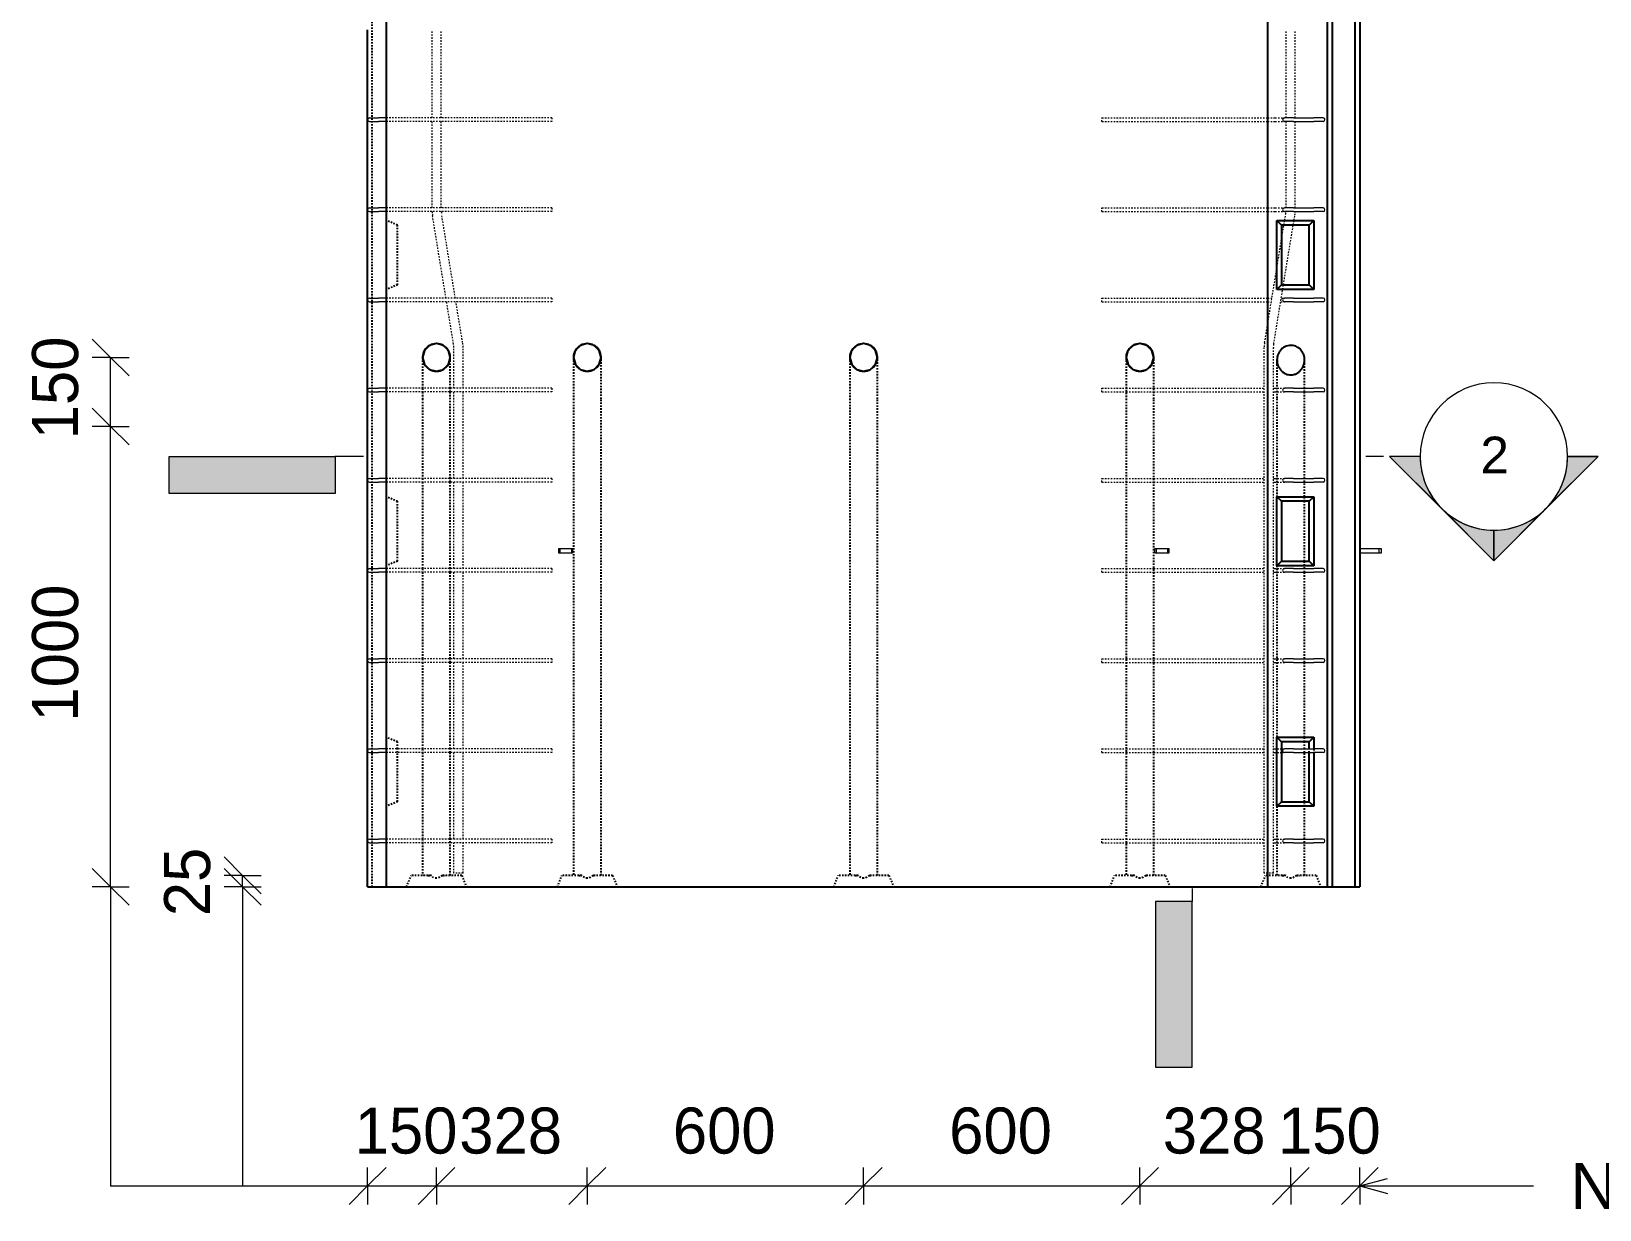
# Model space of a CAD drawing. Header units: millimetres. Extents: x 14477 to 26927, y -2096 to 7670.
# Drawn here: x 17580 to 20985, y -2096 to 463 of the extents above; entities that cross this region are included whole.
import ezdxf

# ---------------------------------------------------------------- set-up
doc = ezdxf.new("R2010")
doc.units = ezdxf.units.MM
doc.linetypes.add('Dash', pattern=[6.36, 3.18, -3.18])
for name, color, linetype, lineweight in [('A-ANNO-DIMS', 211, 'Continuous', 9), ('A-ANNO-DIMS-40', 211, 'Continuous', 9), ('A-DETL-THIN', 151, 'Continuous', 18), ('A-GENM', 13, 'Continuous', 18), ('A-WALL', 113, 'Continuous', 25), ('A-WALL-HDLN', 110, 'Dash', 25), ('G-ANNO-SYMB', 111, 'Continuous', 9), ('G-ANNO-TEXT', 231, 'Continuous', 9), ('S-RBAR', 171, 'Continuous', 18)]:
    doc.layers.add(name, color=color, linetype=linetype, lineweight=lineweight)
doc.styles.add('Arial', font='arial.ttf', dxfattribs={"height": 80})
doc.styles.add('Arial_1', font='arial.ttf', dxfattribs={"height": 100})
doc.styles.add('Nirmala UI Semilight', font='NirmalaS.ttf', dxfattribs={"height": 100})
doc.dimstyles.new('Arrow_Filled_-_2_5_NI_UI', dxfattribs={"dimscale": 304.8, "dimtxt": 104.736395, "dimasz": 0.262467, "dimexe": 0.131234, "dimexo": 0.0625, "dimgap": 0.131234, "dimtad": 1, "dimdec": 4, "dimzin": 0, "dimdsep": 46, "dimtxsty": 'Nirmala UI Semilight', "dimblk1": 'OBLIQUE', "dimblk2": 'OBLIQUE', "dimsah": 1, "dimcen": 0.09, "dimazin": 0, "dimtfac": 1, "dimtdec": 4, "dimtix": 1, "dimtmove": 0, "dimatfit": 3, "dimfxl": 0.131234, "dimfxlon": 1, "dimtvp": 1, "dimtolj": 1, "dimtzin": 0, "dimarcsym": 2})

# ---------------------------------------------------------------- blocks, each defined once
blk = doc.blocks.new('RR spread anchor face based - RR-SA-2_5-200-1726821-Elevation Front')
at = {"layer": 'A-GENM'}
for p, q in [((18725.1, -660), (18727.6, -660)), ((18725.1, -670), (18725.1, -660)), ((18727.6, -670), (18725.1, -670)), ((18727.6, -660), (18752.6, -660)), ((18727.6, -660), (18727.6, -670)), ((18752.6, -670), (18727.6, -670)), ((18752.6, -660), (18755.1, -660)), ((18752.6, -660), (18752.6, -670)), ((18755.1, -670), (18752.6, -670)), ((18755.1, -660), (18755.1, -670))]:
    blk.add_line(p, q, dxfattribs=at)
blk = doc.blocks.new('RR spread anchor face based - RR-SA-3_0-200-1726827-Elevation Front')
at = {"layer": 'A-GENM'}
for p, q in [((20464.6, -660), (20506.1, -660)), ((20506.1, -670), (20464.6, -670)), ((20506.1, -660), (20511.1, -660)), ((20506.1, -670), (20506.1, -660)), ((20511.1, -670), (20506.1, -670)), ((20511.1, -660), (20511.1, -670))]:
    blk.add_line(p, q, dxfattribs=at)
blk = doc.blocks.new('Detail View - M_Section Tail - Filled Horizontal-14034-Elevation Front')
at = {"layer": 'G-ANNO-SYMB'}
blk.add_hatch(color=256, dxfattribs=at).paths.add_polyline_path([(18239.3, -540.2), (18239.3, -460.2), (17879.3, -460.2), (17879.3, -540.2)])
for p, q in [((17879.3, -540.2), (17879.3, -460.2)), ((17879.3, -460.2), (18239.3, -460.2)), ((18239.3, -460.2), (18239.3, -540.2)), ((18239.3, -540.2), (17879.3, -540.2))]:
    blk.add_line(p, q, dxfattribs=at)
blk = doc.blocks.new('Detail View - M_Section Head - Filled SHOP DWG-1002450-Elevation Front')
at = {"layer": 'G-ANNO-SYMB'}
h = blk.add_hatch(color=256, dxfattribs=at)
edge = h.paths.add_edge_path()
edge.add_line((20529.2, -460.2), (20595.5, -460.2))
edge.add_arc((20755.5, -460.2), 160, 180, 225)
edge.add_line((20642.3, -573.3), (20529.2, -460.2))
h = blk.add_hatch(color=256, dxfattribs=at)
edge = h.paths.add_edge_path()
edge.add_line((20981.8, -460.2), (20868.6, -573.3))
edge.add_arc((20755.5, -460.2), 160, 315, 360)
edge.add_line((20915.5, -460.2), (20981.8, -460.2))
h = blk.add_hatch(color=256, dxfattribs=at)
edge = h.paths.add_edge_path()
edge.add_line((20755.5, -686.5), (20642.3, -573.3))
edge.add_arc((20755.5, -460.2), 160, 225, 270)
edge.add_line((20755.5, -620.2), (20755.5, -686.5))
h = blk.add_hatch(color=256, dxfattribs=at)
edge = h.paths.add_edge_path()
edge.add_line((20755.5, -686.5), (20755.5, -620.2))
edge.add_arc((20755.5, -460.2), 160, 270, 315)
edge.add_line((20868.6, -573.3), (20755.5, -686.5))
for p, q in [((20755.5, -686.5), (20529.2, -460.2)), ((20595.5, -460.2), (20529.2, -460.2)), ((20529.2, -460.2), (20642.3, -573.3)), ((20595.5, -460.2), (20529.2, -460.2)), ((20755.5, -686.5), (20981.8, -460.2)), ((20868.6, -573.3), (20981.8, -460.2)), ((20915.5, -460.2), (20981.8, -460.2)), ((20981.8, -460.2), (20915.5, -460.2)), ((20642.3, -573.3), (20755.5, -686.5)), ((20755.5, -686.5), (20868.6, -573.3)), ((20755.5, -620.2), (20755.5, -686.5)), ((20755.5, -686.5), (20755.5, -620.2))]:
    blk.add_line(p, q, dxfattribs=at)
for start, end in [(360, 180), (180, 360), (180, 225), (315, 0), (225, 270), (270, 315)]:
    blk.add_arc((20755.5, -460.2), 160, start, end, dxfattribs=at)
blk = doc.blocks.new('DIMBLOCK61-Elevation Front')
at = {"layer": 'A-ANNO-DIMS-40'}
for p, q in [((17752, -395), (17712, -355)), ((17752, -395), (17712, -395)), ((17752, -1395), (17752, -395)), ((17752, -395), (17792, -435)), ((17752, -395), (17792, -395)), ((17752, -1395), (17712, -1355)), ((17752, -1395), (17712, -1395)), ((17752, -1395), (17792, -1435)), ((17752, -1395), (17792, -1395))]:
    blk.add_line(p, q, dxfattribs=at)
at = {"layer": 'A-ANNO-DIMS-40', "color": 0, "insert": (17581.5, -1035.9), "char_height": 100, "width": 338.203, "attachment_point": 1, "rotation": 90, "line_spacing_factor": 1.142579, "style": 'Nirmala UI Semilight'}
blk.add_mtext('1000', dxfattribs=at)
blk = doc.blocks.new('_Oblique')
at = {"color": 0, "linetype": 'ByBlock', "lineweight": -2}
blk.add_line((-0.5, -0.5), (0.5, 0.5), dxfattribs=at)
blk = doc.blocks.new('DIMBLOCK62-Elevation Front')
at = {"layer": 'A-ANNO-DIMS-40'}
for p, q in [((17752, -245), (17712, -205)), ((17752, -245), (17712, -245)), ((17752, -395), (17752, -245)), ((17752, -245), (17792, -285)), ((17752, -245), (17792, -245)), ((17752, -395), (17712, -355)), ((17752, -395), (17712, -395)), ((17752, -395), (17792, -435)), ((17752, -395), (17792, -395))]:
    blk.add_line(p, q, dxfattribs=at)
at = {"layer": 'A-ANNO-DIMS-40', "color": 0, "insert": (17581.5, -422.8), "char_height": 100, "width": 246.797, "attachment_point": 1, "rotation": 90, "line_spacing_factor": 1.142579, "style": 'Nirmala UI Semilight'}
blk.add_mtext('150', dxfattribs=at)
blk = doc.blocks.new('DIMBLOCK63-Elevation Front')
at = {"layer": 'A-ANNO-DIMS-40'}
for p, q in [((18038.7, -1370), (17998.7, -1330)), ((18038.7, -1395), (17998.7, -1355)), ((18038.7, -1370), (17998.7, -1370)), ((18038.7, -1395), (17998.7, -1395)), ((18038.7, -1395), (18038.7, -1370)), ((18038.7, -1370), (18078.7, -1410)), ((18038.7, -1370), (18078.7, -1370)), ((18038.7, -1395), (18078.7, -1435)), ((18038.7, -1395), (18078.7, -1395))]:
    blk.add_line(p, q, dxfattribs=at)
at = {"layer": 'A-ANNO-DIMS-40', "color": 0, "insert": (17868.2, -1458.7), "char_height": 100, "width": 182.813, "attachment_point": 1, "rotation": 90, "line_spacing_factor": 1.142579, "style": 'Nirmala UI Semilight'}
blk.add_mtext('25', dxfattribs=at)
blk = doc.blocks.new('DIMBLOCK64-Elevation Front')
at = {"layer": 'A-ANNO-DIMS-40'}
for p, q in [((18310.1, -2044.6), (18350.1, -2004.6)), ((18310.1, -2044.6), (18310.1, -2004.6)), ((18459.6, -2044.6), (18499.6, -2004.6)), ((18459.6, -2044.6), (18459.6, -2004.6)), ((18310.1, -2044.6), (18270.1, -2084.6)), ((18310.1, -2044.6), (18459.6, -2044.6)), ((18310.1, -2044.6), (18310.1, -2084.6)), ((18459.6, -2044.6), (18419.6, -2084.6)), ((18459.6, -2044.6), (18459.6, -2084.6))]:
    blk.add_line(p, q, dxfattribs=at)
at = {"layer": 'A-ANNO-DIMS-40', "color": 0, "insert": (18282, -1874.2), "char_height": 100, "width": 246.797, "attachment_point": 1, "line_spacing_factor": 1.142579, "style": 'Nirmala UI Semilight'}
blk.add_mtext('150', dxfattribs=at)
blk = doc.blocks.new('DIMBLOCK65-Elevation Front')
at = {"layer": 'A-ANNO-DIMS-40'}
for p, q in [((18459.6, -2044.6), (18499.6, -2004.6)), ((18459.6, -2044.6), (18459.6, -2004.6)), ((18787.1, -2044.6), (18827.1, -2004.6)), ((18787.1, -2044.6), (18787.1, -2004.6)), ((18459.6, -2044.6), (18419.6, -2084.6)), ((18459.6, -2044.6), (18787.1, -2044.6)), ((18459.6, -2044.6), (18459.6, -2084.6)), ((18787.1, -2044.6), (18747.1, -2084.6)), ((18787.1, -2044.6), (18787.1, -2084.6))]:
    blk.add_line(p, q, dxfattribs=at)
at = {"layer": 'A-ANNO-DIMS-40', "color": 0, "insert": (18509.1, -1874.2), "char_height": 100, "width": 274.219, "attachment_point": 1, "line_spacing_factor": 1.142579, "style": 'Nirmala UI Semilight'}
blk.add_mtext('328', dxfattribs=at)
blk = doc.blocks.new('DIMBLOCK66-Elevation Front')
at = {"layer": 'A-ANNO-DIMS-40'}
for p, q in [((18787.1, -2044.6), (18827.1, -2004.6)), ((18787.1, -2044.6), (18787.1, -2004.6)), ((19387.1, -2044.6), (19427.1, -2004.6)), ((19387.1, -2044.6), (19387.1, -2004.6)), ((18787.1, -2044.6), (18747.1, -2084.6)), ((18787.1, -2044.6), (19387.1, -2044.6)), ((18787.1, -2044.6), (18787.1, -2084.6)), ((19387.1, -2044.6), (19347.1, -2084.6)), ((19387.1, -2044.6), (19387.1, -2084.6))]:
    blk.add_line(p, q, dxfattribs=at)
at = {"layer": 'A-ANNO-DIMS-40', "color": 0, "insert": (18972.8, -1874.2), "char_height": 100, "width": 274.219, "attachment_point": 1, "line_spacing_factor": 1.142579, "style": 'Nirmala UI Semilight'}
blk.add_mtext('600', dxfattribs=at)
blk = doc.blocks.new('DIMBLOCK67-Elevation Front')
at = {"layer": 'A-ANNO-DIMS-40'}
for p, q in [((19387.1, -2044.6), (19427.1, -2004.6)), ((19387.1, -2044.6), (19387.1, -2004.6)), ((19987.1, -2044.6), (20027.1, -2004.6)), ((19987.1, -2044.6), (19987.1, -2004.6)), ((19387.1, -2044.6), (19347.1, -2084.6)), ((19387.1, -2044.6), (19987.1, -2044.6)), ((19387.1, -2044.6), (19387.1, -2084.6)), ((19987.1, -2044.6), (19947.1, -2084.6)), ((19987.1, -2044.6), (19987.1, -2084.6))]:
    blk.add_line(p, q, dxfattribs=at)
at = {"layer": 'A-ANNO-DIMS-40', "color": 0, "insert": (19572.8, -1874.2), "char_height": 100, "width": 274.219, "attachment_point": 1, "line_spacing_factor": 1.142579, "style": 'Nirmala UI Semilight'}
blk.add_mtext('600', dxfattribs=at)
blk = doc.blocks.new('DIMBLOCK68-Elevation Front')
at = {"layer": 'A-ANNO-DIMS-40'}
for p, q in [((19987.1, -2044.6), (20027.1, -2004.6)), ((19987.1, -2044.6), (19987.1, -2004.6)), ((20314.6, -2044.6), (20354.6, -2004.6)), ((20314.6, -2044.6), (20314.6, -2004.6)), ((19987.1, -2044.6), (19947.1, -2084.6)), ((19987.1, -2044.6), (20314.6, -2044.6)), ((19987.1, -2044.6), (19987.1, -2084.6)), ((20314.6, -2044.6), (20274.6, -2084.6)), ((20314.6, -2044.6), (20314.6, -2084.6))]:
    blk.add_line(p, q, dxfattribs=at)
at = {"layer": 'A-ANNO-DIMS-40', "color": 0, "insert": (20036.6, -1874.2), "char_height": 100, "width": 274.219, "attachment_point": 1, "line_spacing_factor": 1.142579, "style": 'Nirmala UI Semilight'}
blk.add_mtext('328', dxfattribs=at)
blk = doc.blocks.new('DIMBLOCK69-Elevation Front')
at = {"layer": 'A-ANNO-DIMS-40'}
for p, q in [((20314.6, -2044.6), (20354.6, -2004.6)), ((20314.6, -2044.6), (20314.6, -2004.6)), ((20464.6, -2044.6), (20504.6, -2004.6)), ((20464.6, -2044.6), (20464.6, -2004.6)), ((20314.6, -2044.6), (20274.6, -2084.6)), ((20314.6, -2044.6), (20464.6, -2044.6)), ((20314.6, -2044.6), (20314.6, -2084.6)), ((20464.6, -2044.6), (20424.6, -2084.6)), ((20464.6, -2044.6), (20464.6, -2084.6))]:
    blk.add_line(p, q, dxfattribs=at)
at = {"layer": 'A-ANNO-DIMS-40', "color": 0, "insert": (20286.7, -1874.2), "char_height": 100, "width": 246.797, "attachment_point": 1, "line_spacing_factor": 1.142579, "style": 'Nirmala UI Semilight'}
blk.add_mtext('150', dxfattribs=at)

msp = doc.modelspace()

# ---------------------------------------------------------------- linework, layer by layer
at = {"layer": 'A-DETL-THIN'}
for p, q in [((17751.96683, -1395), (17751.96683, -2044.64996)), ((18038.68433, -1395), (18038.68433, -2044.64996)), ((18310.0695, -2044.64996), (17751.96683, -2044.64996))]:
    msp.add_line(p, q, dxfattribs=at)
at = {"layer": 'A-WALL'}
for p, q in [((20264.5695, -1395), (20264.5695, 3700)), ((20394.5695, -1395), (20394.5695, 3700)), ((20404.5695, 3700), (20404.5695, -1395)), ((20454.56692, -1395), (20454.56692, 3700)), ((20464.5695, 3700), (20464.5695, -1395)), ((18350.07154, 3060), (18350.07154, -1395)), ((18310.0695, 271.78007), (18310.0695, 466.81993)), ((18310.0695, 75.98007), (18310.0695, 271.01993)), ((18310.0695, -119.81993), (18310.0695, 75.21993)), ((20284.5695, -97.5), (20284.5695, 52.5)), ((20284.5695, 52.5), (20364.5695, 52.5)), ((20294.5695, 42.5), (20284.5695, 52.5)), ((20294.5695, 42.5), (20294.5695, -87.5)), ((20354.5695, 42.5), (20294.5695, 42.5)), ((20354.5695, 42.5), (20364.5695, 52.5)), ((20354.5695, -87.5), (20354.5695, 42.5)), ((20364.5695, 52.5), (20364.5695, -97.5)), ((20284.5695, -97.5), (20294.5695, -87.5)), ((20364.5695, -97.5), (20284.5695, -97.5)), ((20294.5695, -87.5), (20354.5695, -87.5)), ((20354.5695, -87.5), (20364.5695, -97.5)), ((18310.0695, -315.61993), (18310.0695, -120.58007)), ((20284.5695, -250.1486), (20284.5695, -260.22075)), ((18310.0695, -511.41993), (18310.0695, -316.38007)), ((18310.0695, -707.21993), (18310.0695, -512.18007)), ((20284.5695, -697.5), (20284.5695, -547.5)), ((20284.5695, -547.5), (20364.5695, -547.5)), ((20294.5695, -557.5), (20284.5695, -547.5)), ((20294.5695, -557.5), (20294.5695, -687.5)), ((20354.5695, -557.5), (20294.5695, -557.5)), ((20354.5695, -557.5), (20364.5695, -547.5)), ((20354.5695, -687.5), (20354.5695, -557.5)), ((20364.5695, -547.5), (20364.5695, -697.5)), ((18310.0695, -903.01993), (18310.0695, -707.98007)), ((20284.5695, -697.5), (20294.5695, -687.5)), ((20364.5695, -697.5), (20284.5695, -697.5)), ((20294.5695, -687.5), (20354.5695, -687.5)), ((20354.5695, -687.5), (20364.5695, -697.5)), ((18310.0695, -1098.81993), (18310.0695, -903.78007)), ((20284.5695, -1220), (20284.5695, -1070)), ((20284.5695, -1070), (20364.5695, -1070)), ((20294.5695, -1080), (20284.5695, -1070)), ((20294.5695, -1080), (20294.5695, -1210)), ((20354.5695, -1080), (20294.5695, -1080)), ((20354.5695, -1080), (20364.5695, -1070)), ((20354.5695, -1095.2), (20354.5695, -1080)), ((20364.5695, -1070), (20364.5695, -1095.2)), ((18310.0695, -1294.61993), (18310.0695, -1099.58007)), ((20354.5695, -1210), (20354.5695, -1103.2)), ((20364.5695, -1103.2), (20364.5695, -1220)), ((20284.5695, -1220), (20294.5695, -1210)), ((20364.5695, -1220), (20284.5695, -1220)), ((20294.5695, -1210), (20354.5695, -1210)), ((20354.5695, -1210), (20364.5695, -1220)), ((18310.0695, -1395), (18310.0695, -1295.38007)), ((18310.0695, -1395), (20464.5695, -1395))]:
    msp.add_line(p, q, dxfattribs=at)
at = {"layer": 'A-WALL', "flags": 128}
for points in [[(18459.5695, -215), (18444.53499, -219.03919), (18433.54897, -230.06909), (18429.5695, -245)], [(18489.5695, -245), (18485.53031, -229.96549), (18474.50041, -218.97947), (18459.5695, -215)], [(18787.0695, -215), (18772.03499, -219.03919), (18761.04897, -230.06909), (18757.0695, -245)], [(18817.0695, -245), (18813.03031, -229.96549), (18802.00041, -218.97947), (18787.0695, -215)], [(19387.0695, -215), (19372.03499, -219.03919), (19361.04897, -230.06909), (19357.0695, -245)], [(19417.0695, -245), (19413.03031, -229.96549), (19402.00041, -218.97947), (19387.0695, -215)], [(19987.0695, -215), (19972.03499, -219.03919), (19961.04897, -230.06909), (19957.0695, -245)], [(20017.0695, -245), (20013.03031, -229.96549), (20002.00041, -218.97947), (19987.0695, -215)], [(18429.5695, -245), (18433.60869, -260.03451), (18444.63859, -271.02053), (18459.5695, -275)], [(18459.5695, -275), (18474.604, -270.96081), (18485.59003, -259.93091), (18489.5695, -245)], [(18489.5695, -250.06082), (18489.5695, -245.13838), (18489.5695, -245)], [(18757.0695, -245), (18761.10869, -260.03451), (18772.13859, -271.02053), (18787.0695, -275)], [(18787.0695, -275), (18802.104, -270.96081), (18813.09003, -259.93091), (18817.0695, -245)], [(18817.0695, -250.06082), (18817.0695, -245.13838), (18817.0695, -245)], [(19357.0695, -245), (19361.10869, -260.03451), (19372.13859, -271.02053), (19387.0695, -275)], [(19387.0695, -275), (19402.104, -270.96081), (19413.09003, -259.93091), (19417.0695, -245)], [(19417.0695, -250.06082), (19417.0695, -245.13838), (19417.0695, -245)], [(19957.0695, -245), (19961.10869, -260.03451), (19972.13859, -271.02053), (19987.0695, -275)], [(19987.0695, -275), (20002.104, -270.96081), (20013.09003, -259.93091), (20017.0695, -245)], [(20017.0695, -250.06082), (20017.0695, -245.13838), (20017.0695, -245)], [(20344.5695, -260.39653), (20344.5695, -250.72272), (20344.5695, -250.1486)]]:
    msp.add_lwpolyline(points, dxfattribs=at)
at = {"layer": 'A-WALL'}
for centre, start, end in [((18459.5695, -245), 150.6727618, 179.61937532), ((18459.5695, -245), 120.83030229, 149.6053058), ((18459.5695, -245), 90.72252687, 119.42229601), ((18459.5695, -245), 61.01869337, 89.26639009), ((18459.5695, -245), 30.83105155, 59.6045335), ((18459.5695, -245), 0.3777518, 29.77056829), ((18787.0695, -245), 150.6727618, 179.61937532), ((18787.0695, -245), 120.83030229, 149.6053058), ((18787.0695, -245), 90.72252687, 119.42229601), ((18787.0695, -245), 61.01869337, 89.26639009), ((18787.0695, -245), 30.83105155, 59.6045335), ((18787.0695, -245), 0.3777518, 29.77056829), ((19387.0695, -245), 150.6727618, 179.61937532), ((19387.0695, -245), 120.83030229, 149.6053058), ((19387.0695, -245), 90.72252687, 119.42229601), ((19387.0695, -245), 61.01869337, 89.26639009), ((19387.0695, -245), 30.83105155, 59.6045335), ((19387.0695, -245), 0.3777518, 29.77056829), ((19987.0695, -245), 150.6727618, 179.61937532), ((19987.0695, -245), 120.83030229, 149.6053058), ((19987.0695, -245), 90.72252687, 119.42229601), ((19987.0695, -245), 61.01869337, 89.26639009), ((19987.0695, -245), 30.83105155, 59.6045335), ((19987.0695, -245), 0.3777518, 29.77056829), ((18459.5695, -245), 180.42457698, 209.72326815), ((18459.5695, -245), 210.81300667, 239.62313313), ((18459.5695, -245), 241.01713814, 269.26797703), ((18459.5695, -245), 270.72093746, 299.42390155), ((18459.5695, -245), 300.81202935, 329.6241405), ((18459.5695, -245), 330.71898335, 359.57221129), ((18787.0695, -245), 180.42457698, 209.72326815), ((18787.0695, -245), 210.81300667, 239.62313313), ((18787.0695, -245), 241.01713814, 269.26797703), ((18787.0695, -245), 270.72093746, 299.42390155), ((18787.0695, -245), 300.81202935, 329.6241405), ((18787.0695, -245), 330.71898335, 359.57221129), ((19387.0695, -245), 180.42457698, 209.72326815), ((19387.0695, -245), 210.81300667, 239.62313313), ((19387.0695, -245), 241.01713814, 269.26797703), ((19387.0695, -245), 270.72093746, 299.42390155), ((19387.0695, -245), 300.81202935, 329.6241405), ((19387.0695, -245), 330.71898335, 359.57221129), ((19987.0695, -245), 180.42457698, 209.72326815), ((19987.0695, -245), 210.81300667, 239.62313313), ((19987.0695, -245), 241.01713814, 269.26797703), ((19987.0695, -245), 270.72093746, 299.42390155), ((19987.0695, -245), 300.81202935, 329.6241405), ((19987.0695, -245), 330.71898335, 359.57221129)]:
    msp.add_arc(centre, 30, start, end, dxfattribs=at)
for points, knots in [([(20314.5695, -218.8105), (20309.86205, -218.87343), (20303.41885, -220.36444), (20296.59208, -224.82516), (20293.35223, -227.82268), (20291.12307, -230.42446), (20289.18098, -233.25126), (20287.07343, -237.13906), (20285.57721, -241.53942), (20284.77445, -245.92222), (20284.5894, -248.44644), (20284.57455, -249.862), (20284.57498, -250.1414)], [-1, -1, -1, -1, -0.86111111111, -0.79166666667, -0.75694444444, -0.72222222222, -0.6875, -0.65277777778, -0.58333333333, -0.54861111111, -0.51388888889, -0.50535736127, -0.50535736127, -0.50535736127, -0.50535736127]), ([(20314.5695, -283.03848), (20316.92855, -282.97463), (20320.31559, -282.50696), (20324.51437, -281.15771), (20328.53951, -279.27632), (20332.32894, -276.5669), (20335.51021, -273.4973), (20337.69403, -270.86347), (20339.61013, -268.02289), (20341.73002, -264.12637), (20343.31402, -259.77196), (20344.21544, -255.40864), (20344.56498, -252.03991), (20344.58948, -248.61004), (20344.29435, -245.48977), (20343.74158, -242.6348), (20343.00999, -239.99258), (20342.06593, -237.42097), (20340.92927, -234.99483), (20339.57442, -232.68024), (20337.99883, -230.43794), (20336.23876, -228.3398), (20334.34266, -226.4521), (20332.27146, -224.75238), (20329.24626, -222.68154), (20325.19075, -220.63416), (20320.10621, -219.19786), (20316.45248, -218.83567), (20314.5695, -218.8105)], [-1, -1, -1, -1, -0.9305555556, -0.8958333333, -0.8611111111, -0.7916666667, -0.7569444444, -0.7222222222, -0.6875, -0.6527777778, -0.5833333333, -0.5486111111, -0.5138888889, -0.4791666667, -0.4444444444, -0.4166666667, -0.3888888889, -0.3611111111, -0.3333333333, -0.3055555556, -0.2777777778, -0.25, -0.2222222222, -0.1944444444, -0.1666666667, -0.1111111111, -0.0555555556, 0, 0, 0, 0]), ([(20284.57542, -250.27136), (20284.57971, -251.08595), (20284.65821, -253.04074), (20285.11057, -256.72212), (20286.31045, -261.33362), (20288.10659, -265.50674), (20289.90693, -268.59517), (20291.46108, -270.85135), (20293.18626, -272.97352), (20295.04691, -274.89795), (20297.07335, -276.65923), (20300.01781, -278.83833), (20303.19742, -280.59245), (20306.50216, -281.7836), (20309.95084, -282.6759), (20312.68226, -282.9874), (20314.5695, -283.03848)], [-0.50403479041, -0.50403479041, -0.50403479041, -0.50403479041, -0.47916666667, -0.44444444444, -0.38888888889, -0.33333333333, -0.30555555556, -0.27777777778, -0.25, -0.22222222222, -0.19444444444, -0.16666666667, -0.11111111111, -0.08333333333, -0.05555555556, 0, 0, 0, 0])]:
    msp.add_open_spline(points, degree=3, knots=knots, dxfattribs=at)
at = {"layer": 'A-WALL-HDLN'}
for p, q in [((18320.07208, -1395), (18320.07208, 3059.95039)), ((18375.07731, 42.5), (18350.07731, 52.5)), ((18375.07731, -87.5), (18375.07731, 42.5)), ((18375.07731, -87.5), (18350.07731, -97.5)), ((18429.5695, -312.04961), (18429.5695, -319.95039)), ((18429.5695, -335), (18429.5695, -507.75039)), ((18489.5695, -319.95039), (18489.5695, -312.04961)), ((18489.5695, -507.75039), (18489.5695, -320.04961)), ((18757.0695, -335), (18757.0695, -1370)), ((18817.0695, -1370), (18817.0695, -335)), ((19357.0695, -335), (19357.0695, -1370)), ((19417.0695, -1370), (19417.0695, -335)), ((19957.0695, -335), (19957.0695, -1370)), ((20017.0695, -1370), (20017.0695, -335)), ((20284.5695, -335), (20284.5695, -547.45039)), ((20344.5695, -319.95039), (20344.5695, -312.04961)), ((20344.5695, -507.75039), (20344.5695, -320.04961)), ((18429.5695, -507.84961), (18429.5695, -515.75039)), ((18489.5695, -515.75039), (18489.5695, -507.84961)), ((20344.5695, -515.75039), (20344.5695, -507.84961)), ((18429.5695, -515.84961), (18429.5695, -703.55039)), ((18489.5695, -703.55039), (18489.5695, -515.84961)), ((20344.5695, -547.45039), (20344.5695, -515.84961)), ((18375.07731, -557.5), (18350.07731, -547.5)), ((18375.07731, -687.5), (18375.07731, -557.5)), ((20344.5695, -557.45039), (20344.5695, -547.54961)), ((20344.5695, -687.45039), (20344.5695, -557.54961)), ((18375.07731, -687.5), (18350.07731, -697.5)), ((18429.5695, -703.64961), (18429.5695, -711.55039)), ((18429.5695, -711.64961), (18429.5695, -899.35039)), ((18489.5695, -711.55039), (18489.5695, -703.64961)), ((18489.5695, -899.35039), (18489.5695, -711.64961)), ((20284.5695, -697.54961), (20284.5695, -1069.95039)), ((20344.5695, -697.45039), (20344.5695, -687.54961)), ((20344.5695, -703.55039), (20344.5695, -697.54961)), ((20344.5695, -711.55039), (20344.5695, -703.64961)), ((20344.5695, -899.35039), (20344.5695, -711.64961)), ((18429.5695, -899.44961), (18429.5695, -907.35039)), ((18429.5695, -907.44961), (18429.5695, -1095.15039)), ((18489.5695, -907.35039), (18489.5695, -899.44961)), ((18489.5695, -1095.15039), (18489.5695, -907.44961)), ((20344.5695, -907.35039), (20344.5695, -899.44961)), ((20344.5695, -1069.95039), (20344.5695, -907.44961)), ((18375.07731, -1080), (18350.07731, -1070)), ((18375.07731, -1095.15039), (18375.07731, -1080)), ((20344.5695, -1079.95039), (20344.5695, -1070.04961)), ((20344.5695, -1095.15039), (20344.5695, -1080.04961)), ((18375.07731, -1103.15039), (18375.07731, -1095.24961)), ((18375.07731, -1210), (18375.07731, -1103.24961)), ((18429.5695, -1095.24961), (18429.5695, -1103.15039)), ((18429.5695, -1103.24961), (18429.5695, -1290.95039)), ((18489.5695, -1103.15039), (18489.5695, -1095.24961)), ((18489.5695, -1290.95039), (18489.5695, -1103.24961)), ((20344.5695, -1103.15039), (20344.5695, -1095.24961)), ((20344.5695, -1209.95039), (20344.5695, -1103.24961)), ((20354.5695, -1103.15039), (20354.5695, -1095.24961)), ((20364.5695, -1095.24961), (20364.5695, -1103.15039)), ((18375.07731, -1210), (18350.07731, -1220)), ((20284.5695, -1220.04961), (20284.5695, -1370)), ((20344.5695, -1219.95039), (20344.5695, -1210.04961)), ((20344.5695, -1290.95039), (20344.5695, -1220.04961)), ((18429.5695, -1291.04961), (18429.5695, -1298.95039)), ((18489.5695, -1298.95039), (18489.5695, -1291.04961)), ((20344.5695, -1298.95039), (20344.5695, -1291.04961)), ((18429.5695, -1299.04961), (18429.5695, -1370)), ((18489.5695, -1370), (18489.5695, -1299.04961)), ((20344.5695, -1370), (20344.5695, -1299.04961)), ((18394.58934, -1394.95039), (18404.5695, -1370)), ((18447.57992, -1370), (18404.5695, -1370)), ((18440.96721, -1370), (18447.57992, -1370)), ((18471.55908, -1370), (18478.17178, -1370)), ((18514.5695, -1370), (18471.55908, -1370)), ((18514.5695, -1370), (18524.54965, -1394.95039)), ((18722.0695, -1395), (18732.0695, -1370)), ((18775.07992, -1370), (18732.0695, -1370)), ((18768.46721, -1370), (18775.07992, -1370)), ((18799.05908, -1370), (18805.67178, -1370)), ((18842.0695, -1370), (18799.05908, -1370)), ((18842.0695, -1370), (18852.0695, -1395)), ((19322.08934, -1394.95039), (19332.0695, -1370)), ((19375.07992, -1370), (19332.0695, -1370)), ((19368.46721, -1370), (19375.07992, -1370)), ((19399.05908, -1370), (19405.67178, -1370)), ((19442.0695, -1370), (19399.05908, -1370)), ((19442.0695, -1370), (19452.04965, -1394.95039)), ((19922.08934, -1394.95039), (19932.0695, -1370)), ((19975.07992, -1370), (19932.0695, -1370)), ((19968.46721, -1370), (19975.07992, -1370)), ((19999.05908, -1370), (20005.67178, -1370)), ((20042.0695, -1370), (19999.05908, -1370)), ((20042.0695, -1370), (20052.04965, -1394.95039)), ((20249.5695, -1395), (20259.5695, -1370)), ((20264.51989, -1370), (20259.5695, -1370)), ((20302.57992, -1370), (20264.61911, -1370)), ((20295.96721, -1370), (20302.57992, -1370)), ((20326.55908, -1370), (20333.17178, -1370)), ((20369.5695, -1370), (20326.55908, -1370)), ((20369.5695, -1370), (20379.5695, -1395))]:
    msp.add_line(p, q, dxfattribs=at)
at = {"layer": 'A-WALL-HDLN', "flags": 128}
for points in [[(18429.5695, -245.38007), (18429.5695, -249.10169), (18429.5695, -261.03291), (18429.5695, -279.70613), (18429.5695, -303.41931), (18429.5695, -311.95039)], [(18489.5695, -311.95039), (18489.5695, -308.13961), (18489.5695, -283.7275), (18489.5695, -263.98882), (18489.5695, -250.72272), (18489.5695, -250.06314)], [(18757.0695, -245.38007), (18757.0695, -249.10169), (18757.0695, -261.03291), (18757.0695, -279.70613), (18757.0695, -303.41931), (18757.0695, -330.01104), (18757.0695, -335)], [(18817.0695, -335), (18817.0695, -308.13961), (18817.0695, -283.7275), (18817.0695, -263.98882), (18817.0695, -250.72272), (18817.0695, -250.06314)], [(19357.0695, -245.38007), (19357.0695, -249.10169), (19357.0695, -261.03291), (19357.0695, -279.70613), (19357.0695, -303.41931), (19357.0695, -330.01104), (19357.0695, -335)], [(19417.0695, -335), (19417.0695, -308.13961), (19417.0695, -283.7275), (19417.0695, -263.98882), (19417.0695, -250.72272), (19417.0695, -250.06314)], [(19957.0695, -245.38007), (19957.0695, -249.10169), (19957.0695, -261.03291), (19957.0695, -279.70613), (19957.0695, -303.41931), (19957.0695, -330.01104), (19957.0695, -335)], [(20017.0695, -335), (20017.0695, -308.13961), (20017.0695, -283.7275), (20017.0695, -263.98882), (20017.0695, -250.72272), (20017.0695, -250.06314)], [(20284.5695, -260.23708), (20284.5695, -262.97031), (20284.5695, -282.35743), (20284.5695, -306.54286), (20284.5695, -333.32212), (20284.5695, -335)], [(20344.5695, -311.95039), (20344.5695, -308.13961), (20344.5695, -283.7275), (20344.5695, -263.98882), (20344.5695, -260.4139)], [(18429.5695, -320.04961), (18429.5695, -330.01104), (18429.5695, -335)], [(18459.5695, -1376.25), (18456.49139, -1375.85417), (18453.44577, -1374.67088), (18450.46479, -1372.71259), (18447.57992, -1370)], [(18471.55908, -1370), (18468.6742, -1372.71259), (18465.69322, -1374.67088), (18462.64761, -1375.85417), (18459.5695, -1376.25)], [(18787.0695, -1376.25), (18783.99139, -1375.85417), (18780.94577, -1374.67088), (18777.96479, -1372.71259), (18775.07992, -1370)], [(18799.05908, -1370), (18796.1742, -1372.71259), (18793.19322, -1374.67088), (18790.14761, -1375.85417), (18787.0695, -1376.25)], [(19387.0695, -1376.25), (19383.99139, -1375.85417), (19380.94577, -1374.67088), (19377.96479, -1372.71259), (19375.07992, -1370)], [(19399.05908, -1370), (19396.1742, -1372.71259), (19393.19322, -1374.67088), (19390.14761, -1375.85417), (19387.0695, -1376.25)], [(19987.0695, -1376.25), (19983.99139, -1375.85417), (19980.94577, -1374.67088), (19977.96479, -1372.71259), (19975.07992, -1370)], [(19999.05908, -1370), (19996.1742, -1372.71259), (19993.19322, -1374.67088), (19990.14761, -1375.85417), (19987.0695, -1376.25)], [(20314.5695, -1376.25), (20311.49139, -1375.85417), (20308.44577, -1374.67088), (20305.46479, -1372.71259), (20302.57992, -1370)], [(20326.55908, -1370), (20323.6742, -1372.71259), (20320.69322, -1374.67088), (20317.64761, -1375.85417), (20314.5695, -1376.25)]]:
    msp.add_lwpolyline(points, dxfattribs=at)
at = {"layer": 'G-ANNO-SYMB'}
for p, q in [((18300.91483, -460.18348), (18239.25604, -460.18348)), ((20515.4819, -460.18348), (20477.72366, -460.18348)), ((20100.4655, -1398.66269), (20100.4655, -1426.68444))]:
    msp.add_line(p, q, dxfattribs=at)
at = {"layer": 'G-ANNO-TEXT', "color": 7}
for q in [(20524.59353, -2028.49818), (20524.59353, -2060.65208), (20841.40753, -2044.57513)]:
    msp.add_line((20464.59353, -2044.57513), q, dxfattribs=at)
at = {"layer": 'S-RBAR', "linetype": 'Dash'}
for p, q in [((18450.0695, 275.4), (18450.0695, 463.2)), ((18470.0695, 275.4), (18470.0695, 463.2)), ((20304.1695, 275.4), (20304.1695, 463.2)), ((20324.1695, 275.4), (20324.1695, 463.2)), ((18710.0695, 275.4), (18350.12115, 275.4)), ((18710.0695, 275.4), (18710.0695, 267.4)), ((19904.5695, 275.4), (20264.51989, 275.4)), ((19904.5695, 267.4), (19904.5695, 275.4)), ((20264.61911, 275.4), (20280.5695, 275.4)), ((20280.5695, 275.4), (20300.54354, 275.4)), ((18710.0695, 267.4), (18350.12115, 267.4)), ((18450.0695, 79.6), (18450.0695, 267.4)), ((18470.0695, 79.6), (18470.0695, 267.4)), ((19904.5695, 267.4), (20264.51989, 267.4)), ((20264.61911, 267.4), (20280.5695, 267.4)), ((20280.5695, 267.4), (20300.54354, 267.4)), ((20304.1695, 79.6), (20304.1695, 267.4)), ((20324.1695, 79.6), (20324.1695, 267.4)), ((18710.0695, 79.6), (18350.12115, 79.6)), ((18710.0695, 71.6), (18350.12115, 71.6)), ((18710.0695, 79.6), (18710.0695, 71.6)), ((19904.5695, 79.6), (20264.51989, 79.6)), ((19904.5695, 71.6), (19904.5695, 79.6)), ((19904.5695, 71.6), (20264.51989, 71.6)), ((20264.61911, 79.6), (20280.5695, 79.6)), ((20264.61911, 71.6), (20280.5695, 71.6)), ((20280.5695, 79.6), (20300.54354, 79.6)), ((20280.5695, 71.6), (20300.54354, 71.6)), ((18480.29188, -116.2), (18450.92476, 63.03987)), ((18500.55855, -116.2), (18470.6616, 66.2736)), ((20294.61911, 12.20776), (20299.57414, 42.45039)), ((20298.55753, -87.45039), (20319.8408, 42.45039)), ((20299.59039, 42.54961), (20301.21256, 52.45039)), ((20301.22882, 52.54961), (20303.57739, 66.88395)), ((20319.85706, 42.54961), (20321.47923, 52.45039)), ((20321.49549, 52.54961), (20323.31424, 63.65021)), ((20284.61911, -48.82644), (20294.51989, 11.60219)), ((20264.61911, -170.89483), (20284.51989, -49.43201)), ((20277.4841, -216.07036), (20296.90284, -97.54961)), ((20296.9191, -97.45039), (20298.54127, -87.54961)), ((18710.0695, -116.2), (18350.12115, -116.2)), ((18710.0695, -124.2), (18350.12115, -124.2)), ((18496.6549, -216.07036), (18481.60262, -124.2)), ((18516.39174, -212.83663), (18501.86929, -124.2)), ((18710.0695, -116.2), (18710.0695, -124.2)), ((19904.5695, -116.2), (20264.51989, -116.2)), ((19904.5695, -124.2), (19904.5695, -116.2)), ((19904.5695, -124.2), (20264.51989, -124.2)), ((20264.61911, -116.2), (20273.53018, -116.2)), ((20264.61911, -124.2), (20272.21944, -124.2)), ((20292.94818, -124.2), (20300.54354, -124.2)), ((20294.05789, -116.2), (20300.54354, -116.2)), ((20257.74726, -212.83663), (20264.51989, -171.50041)), ((18497.247, -312), (18497.247, -223.34627)), ((18517.247, -312), (18517.247, -223.34627)), ((20256.89199, -1365), (20256.89199, -223.34627)), ((20276.89199, -1365), (20276.89199, -223.34627)), ((18710.0695, -312), (18350.12115, -312)), ((18710.0695, -320), (18350.12115, -320)), ((18497.247, -507.8), (18497.247, -320)), ((18517.247, -507.8), (18517.247, -320)), ((18710.0695, -312), (18710.0695, -320)), ((19904.5695, -312), (19957.02119, -312)), ((19904.5695, -320), (19904.5695, -312)), ((19904.5695, -320), (19957.02119, -320)), ((19957.1178, -312), (20017.02059, -312)), ((19957.1178, -320), (20017.02059, -320)), ((20017.11841, -312), (20256.89199, -312)), ((20017.11841, -320), (20256.89199, -320)), ((20276.89199, -312), (20280.5695, -312)), ((20276.89199, -320), (20280.5695, -320)), ((20280.5695, -312), (20284.92312, -312)), ((20280.5695, -320), (20284.92312, -320)), ((20285.0287, -312), (20300.54354, -312)), ((20285.0287, -320), (20300.54354, -320)), ((18710.0695, -507.8), (18350.12115, -507.8)), ((18710.0695, -507.8), (18710.0695, -515.8)), ((19904.5695, -507.8), (19957.01989, -507.8)), ((19904.5695, -515.8), (19904.5695, -507.8)), ((19957.11911, -507.8), (20017.01989, -507.8)), ((20017.11911, -507.8), (20256.89199, -507.8)), ((20276.89199, -507.8), (20280.5695, -507.8)), ((20280.5695, -507.8), (20284.92216, -507.8)), ((20285.02966, -507.8), (20300.54354, -507.8)), ((18710.0695, -515.8), (18350.12115, -515.8)), ((18497.247, -703.6), (18497.247, -515.8)), ((18517.247, -703.6), (18517.247, -515.8)), ((19904.5695, -515.8), (19957.01989, -515.8)), ((19957.11911, -515.8), (20017.01989, -515.8)), ((20017.11911, -515.8), (20256.89199, -515.8)), ((20276.89199, -515.8), (20280.5695, -515.8)), ((20280.5695, -515.8), (20284.92216, -515.8)), ((20285.02966, -515.8), (20300.54354, -515.8)), ((18710.0695, -703.6), (18350.12115, -703.6)), ((18710.0695, -711.6), (18350.12115, -711.6)), ((18497.247, -899.4), (18497.247, -711.6)), ((18517.247, -899.4), (18517.247, -711.6)), ((18710.0695, -703.6), (18710.0695, -711.6)), ((19904.5695, -703.6), (19957.01989, -703.6)), ((19904.5695, -711.6), (19904.5695, -703.6)), ((19904.5695, -711.6), (19957.01989, -711.6)), ((19957.11911, -703.6), (20017.01989, -703.6)), ((19957.11911, -711.6), (20017.01989, -711.6)), ((20017.11911, -703.6), (20256.89199, -703.6)), ((20017.11911, -711.6), (20256.89199, -711.6)), ((20276.89199, -703.6), (20280.5695, -703.6)), ((20276.89199, -711.6), (20280.5695, -711.6)), ((20280.5695, -703.6), (20284.92216, -703.6)), ((20280.5695, -711.6), (20284.92216, -711.6)), ((20285.02966, -703.6), (20300.54354, -703.6)), ((20285.02966, -711.6), (20300.54354, -711.6)), ((18710.0695, -899.4), (18350.12115, -899.4)), ((18710.0695, -907.4), (18350.12115, -907.4)), ((18497.247, -1095.2), (18497.247, -907.4)), ((18517.247, -1095.2), (18517.247, -907.4)), ((18710.0695, -899.4), (18710.0695, -907.4)), ((19904.5695, -899.4), (19957.01989, -899.4)), ((19904.5695, -907.4), (19904.5695, -899.4)), ((19904.5695, -907.4), (19957.01989, -907.4)), ((19957.11911, -899.4), (20017.01989, -899.4)), ((19957.11911, -907.4), (20017.01989, -907.4)), ((20017.11911, -899.4), (20256.89199, -899.4)), ((20017.11911, -907.4), (20256.89199, -907.4)), ((20276.89199, -899.4), (20280.5695, -899.4)), ((20276.89199, -907.4), (20280.5695, -907.4)), ((20280.5695, -899.4), (20284.92216, -899.4)), ((20280.5695, -907.4), (20284.92216, -907.4)), ((20285.02966, -899.4), (20300.54354, -899.4)), ((20285.02966, -907.4), (20300.54354, -907.4)), ((18710.0695, -1095.2), (18350.12115, -1095.2)), ((18710.0695, -1103.2), (18350.12115, -1103.2)), ((18497.247, -1291), (18497.247, -1103.2)), ((18517.247, -1291), (18517.247, -1103.2)), ((18710.0695, -1095.2), (18710.0695, -1103.2)), ((19904.5695, -1095.2), (19957.01989, -1095.2)), ((19904.5695, -1103.2), (19904.5695, -1095.2)), ((19904.5695, -1103.2), (19957.01989, -1103.2)), ((19957.11911, -1095.2), (20017.01989, -1095.2)), ((19957.11911, -1103.2), (20017.01989, -1103.2)), ((20017.11911, -1095.2), (20256.89199, -1095.2)), ((20017.11911, -1103.2), (20256.89199, -1103.2)), ((20276.89199, -1095.2), (20280.5695, -1095.2)), ((20276.89199, -1103.2), (20280.5695, -1103.2)), ((20280.5695, -1095.2), (20284.92216, -1095.2)), ((20280.5695, -1103.2), (20284.92216, -1103.2)), ((20285.02966, -1095.2), (20294.56024, -1095.2)), ((20285.02966, -1103.2), (20294.56024, -1103.2)), ((20294.63878, -1095.2), (20300.54354, -1095.2)), ((20294.63878, -1103.2), (20300.54354, -1103.2)), ((18710.0695, -1291), (18350.12115, -1291)), ((18710.0695, -1291), (18710.0695, -1299)), ((19904.5695, -1291), (19957.01989, -1291)), ((19904.5695, -1299), (19904.5695, -1291)), ((19957.11911, -1291), (20017.01989, -1291)), ((20017.11911, -1291), (20256.89199, -1291)), ((20276.89199, -1291), (20280.5695, -1291)), ((20280.5695, -1291), (20284.92216, -1291)), ((20285.02966, -1291), (20300.54354, -1291)), ((18710.0695, -1299), (18350.12115, -1299)), ((18497.247, -1365), (18497.247, -1299)), ((18517.247, -1365), (18517.247, -1299)), ((19904.5695, -1299), (19957.01989, -1299)), ((19957.11911, -1299), (20017.01989, -1299)), ((20017.11911, -1299), (20256.89199, -1299)), ((20276.89199, -1299), (20280.5695, -1299)), ((20280.5695, -1299), (20284.92216, -1299)), ((20285.02966, -1299), (20300.54354, -1299)), ((18517.247, -1365), (18497.247, -1365)), ((20264.51989, -1365), (20256.89199, -1365)), ((20276.89199, -1365), (20264.61911, -1365))]:
    msp.add_line(p, q, dxfattribs=at)
at = {"layer": 'S-RBAR'}
for p, q in [((18314.0695, 275.4), (18334.0695, 275.4)), ((18350.07154, 275.4), (18334.0695, 275.4)), ((20320.5695, 275.4), (20300.5695, 275.4)), ((20320.5695, 275.4), (20364.5695, 275.4)), ((20384.5695, 275.4), (20364.5695, 275.4)), ((18314.0695, 267.4), (18334.0695, 267.4)), ((18350.07154, 267.4), (18334.0695, 267.4)), ((20320.5695, 267.4), (20300.5695, 267.4)), ((20320.5695, 267.4), (20364.5695, 267.4)), ((20384.5695, 267.4), (20364.5695, 267.4)), ((18314.0695, 79.6), (18334.0695, 79.6)), ((18314.0695, 71.6), (18334.0695, 71.6)), ((18350.07154, 79.6), (18334.0695, 79.6)), ((18350.07154, 71.6), (18334.0695, 71.6)), ((20320.5695, 79.6), (20300.5695, 79.6)), ((20320.5695, 71.6), (20300.5695, 71.6)), ((20320.5695, 79.6), (20364.5695, 79.6)), ((20320.5695, 71.6), (20364.5695, 71.6)), ((20384.5695, 79.6), (20364.5695, 79.6)), ((20384.5695, 71.6), (20364.5695, 71.6)), ((18314.0695, -116.2), (18334.0695, -116.2)), ((18314.0695, -124.2), (18334.0695, -124.2)), ((18350.07154, -116.2), (18334.0695, -116.2)), ((18350.07154, -124.2), (18334.0695, -124.2)), ((20320.5695, -116.2), (20300.5695, -116.2)), ((20320.5695, -124.2), (20300.5695, -124.2)), ((20320.5695, -116.2), (20364.5695, -116.2)), ((20320.5695, -124.2), (20364.5695, -124.2)), ((20384.5695, -116.2), (20364.5695, -116.2)), ((20384.5695, -124.2), (20364.5695, -124.2)), ((18314.0695, -312), (18334.0695, -312)), ((18314.0695, -320), (18334.0695, -320)), ((18350.07154, -312), (18334.0695, -312)), ((18350.07154, -320), (18334.0695, -320)), ((20320.5695, -312), (20300.5695, -312)), ((20320.5695, -320), (20300.5695, -320)), ((20320.5695, -312), (20364.5695, -312)), ((20320.5695, -320), (20364.5695, -320)), ((20384.5695, -312), (20364.5695, -312)), ((20384.5695, -320), (20364.5695, -320)), ((18314.0695, -507.8), (18334.0695, -507.8)), ((18350.07154, -507.8), (18334.0695, -507.8)), ((20320.5695, -507.8), (20300.5695, -507.8)), ((20320.5695, -507.8), (20364.5695, -507.8)), ((20384.5695, -507.8), (20364.5695, -507.8)), ((18314.0695, -515.8), (18334.0695, -515.8)), ((18350.07154, -515.8), (18334.0695, -515.8)), ((20320.5695, -515.8), (20300.5695, -515.8)), ((20320.5695, -515.8), (20364.5695, -515.8)), ((20384.5695, -515.8), (20364.5695, -515.8)), ((18314.0695, -703.6), (18334.0695, -703.6)), ((18314.0695, -711.6), (18334.0695, -711.6)), ((18350.07154, -703.6), (18334.0695, -703.6)), ((18350.07154, -711.6), (18334.0695, -711.6)), ((20320.5695, -703.6), (20300.5695, -703.6)), ((20320.5695, -711.6), (20300.5695, -711.6)), ((20320.5695, -703.6), (20364.5695, -703.6)), ((20320.5695, -711.6), (20364.5695, -711.6)), ((20384.5695, -703.6), (20364.5695, -703.6)), ((20384.5695, -711.6), (20364.5695, -711.6)), ((18314.0695, -899.4), (18334.0695, -899.4)), ((18314.0695, -907.4), (18334.0695, -907.4)), ((18350.07154, -899.4), (18334.0695, -899.4)), ((18350.07154, -907.4), (18334.0695, -907.4)), ((20320.5695, -899.4), (20300.5695, -899.4)), ((20320.5695, -907.4), (20300.5695, -907.4)), ((20320.5695, -899.4), (20364.5695, -899.4)), ((20320.5695, -907.4), (20364.5695, -907.4)), ((20384.5695, -899.4), (20364.5695, -899.4)), ((20384.5695, -907.4), (20364.5695, -907.4)), ((18314.0695, -1095.2), (18334.0695, -1095.2)), ((18314.0695, -1103.2), (18334.0695, -1103.2)), ((18350.07154, -1095.2), (18334.0695, -1095.2)), ((18350.07154, -1103.2), (18334.0695, -1103.2)), ((20320.5695, -1095.2), (20300.5695, -1095.2)), ((20320.5695, -1103.2), (20300.5695, -1103.2)), ((20320.5695, -1095.2), (20364.5695, -1095.2)), ((20320.5695, -1103.2), (20364.5695, -1103.2)), ((20384.5695, -1095.2), (20364.5695, -1095.2)), ((20384.5695, -1103.2), (20364.5695, -1103.2)), ((18314.0695, -1291), (18334.0695, -1291)), ((18350.07154, -1291), (18334.0695, -1291)), ((20320.5695, -1291), (20300.5695, -1291)), ((20320.5695, -1291), (20364.5695, -1291)), ((20384.5695, -1291), (20364.5695, -1291)), ((18314.0695, -1299), (18334.0695, -1299)), ((18350.07154, -1299), (18334.0695, -1299)), ((20320.5695, -1299), (20300.5695, -1299)), ((20320.5695, -1299), (20364.5695, -1299)), ((20384.5695, -1299), (20364.5695, -1299))]:
    msp.add_line(p, q, dxfattribs=at)
for centre, start, end in [((18314.0695, 271.4), 90, 270), ((20300.5695, 271.4), 90, 270), ((20384.5695, 271.4), 270, 90), ((18314.0695, 75.6), 90, 270), ((20300.5695, 75.6), 90, 270), ((20384.5695, 75.6), 270, 90), ((18314.0695, -120.2), 90, 270), ((20300.5695, -120.2), 90, 270), ((20384.5695, -120.2), 270, 90), ((18314.0695, -316), 90, 270), ((20300.5695, -316), 90, 270), ((20384.5695, -316), 270, 90), ((18314.0695, -511.8), 90, 270), ((20300.5695, -511.8), 90, 270), ((20384.5695, -511.8), 270, 90), ((18314.0695, -707.6), 90, 270), ((20300.5695, -707.6), 90, 270), ((20384.5695, -707.6), 270, 90), ((18314.0695, -903.4), 90, 270), ((20300.5695, -903.4), 90, 270), ((20384.5695, -903.4), 270, 90), ((18314.0695, -1099.2), 90, 270), ((20300.5695, -1099.2), 90, 270), ((20384.5695, -1099.2), 270, 90), ((18314.0695, -1295), 90, 270), ((20300.5695, -1295), 90, 270), ((20384.5695, -1295), 270, 90)]:
    msp.add_arc(centre, 4, start, end, dxfattribs=at)
at = {"layer": 'S-RBAR', "linetype": 'Dash'}
for centre, radius, start, end in [((18515.0695, 73.54951), 65, 181.72032977, 189.30481499), ((18515.0695, 73.54951), 45, 182.48492078, 189.30481499), ((20259.1695, 74.15985), 45, 350.69518501, 356.73711304), ((20259.1695, 74.15985), 65, 350.69518501, 357.74107826), ((18452.247, -223.34627), 45, 0, 9.30481499), ((18452.247, -223.34627), 65, 360, 9.30481499), ((20321.89199, -223.34627), 65, 170.69518501, 180), ((20321.89199, -223.34627), 45, 170.69518501, 180)]:
    msp.add_arc(centre, radius, start, end, dxfattribs=at)

# ---------------------------------------------------------------- block references
at = {"layer": 'A-GENM'}
for name, p in [('RR spread anchor face based - RR-SA-2_5-200-1726821-Elevation Front', (0, 0)), ('RR spread anchor face based - RR-SA-2_5-200-1726821-Elevation Front', (1294.5, 0)), ('RR spread anchor face based - RR-SA-3_0-200-1726827-Elevation Front', (0, 0))]:
    msp.add_blockref(name, p, dxfattribs=at)
at = {"layer": 'G-ANNO-SYMB'}
for name in ['Detail View - M_Section Head - Filled SHOP DWG-1002450-Elevation Front', 'Detail View - M_Section Tail - Filled Horizontal-14034-Elevation Front']:
    msp.add_blockref(name, (0, 0), dxfattribs=at)
at = {"layer": 'G-ANNO-SYMB', "extrusion": (0, 0, -1), "rotation": 90.00000000000077}
msp.add_blockref('Detail View - M_Section Tail - Filled Horizontal-14034-Elevation Front', (-20560.64898, -19665.94048), dxfattribs=at)

# ---------------------------------------------------------------- texts
at = {"layer": 'G-ANNO-SYMB', "insert": (20726.12872, -417.1164), "char_height": 80, "width": 76.962, "attachment_point": 1, "style": 'Arial'}
msp.add_mtext('2', dxfattribs=at)
at = {"layer": 'G-ANNO-TEXT', "color": 7, "insert": (20921.40753, -1994.57513), "char_height": 100, "width": 1180.084, "attachment_point": 1, "style": 'Arial_1'}
msp.add_mtext('N4/SHEARKEY', dxfattribs=at)

# ---------------------------------------------------------------- dimensions: what is measured, and where the dimension line sits
at = {"layer": 'A-ANNO-DIMS'}
for base, p1, p2, override, picture, middle in [((17751.96683, -245), (17791.96683, -395), (17791.96683, -245), {"dimpost": '<>', "dimfxl": 150}, 'DIMBLOCK62-Elevation Front', (17660.01425, -320)), ((17751.96683, -395), (17791.96683, -1395), (17791.96683, -395), {"dimpost": '<>', "dimfxl": 1000}, 'DIMBLOCK61-Elevation Front', (17660.01425, -895)), ((18038.68433, -1370), (18078.68433, -1395), (18078.68433, -1370), {"dimpost": '<>', "dimfxl": 25}, 'DIMBLOCK63-Elevation Front', (17947.01069, -1382.5))]:
    dim = msp.add_linear_dim(base=base, p1=p1, p2=p2, angle=90, dimstyle='Arrow_Filled_-_2_5_NI_UI', override=override, dxfattribs=at)
    dim.commit()
    dim.dimension.update_dxf_attribs({"geometry": picture, "text_midpoint": middle})
for base, p1, p2, override, picture, middle in [((18459.5695, -2044.64996), (18310.0695, -2004.64996), (18459.5695, -2004.64996), {"dimpost": '<>', "dimfxl": 149.5}, 'DIMBLOCK64-Elevation Front', (18384.8195, -1952.69738)), ((18787.0695, -2044.64996), (18459.5695, -2004.64996), (18787.0695, -2004.64996), {"dimpost": '<>', "dimfxl": 327.5}, 'DIMBLOCK65-Elevation Front', (18623.3195, -1952.94145)), ((19387.0695, -2044.64996), (18787.0695, -2004.64996), (19387.0695, -2004.64996), {"dimpost": '<>', "dimfxl": 600}, 'DIMBLOCK66-Elevation Front', (19087.0695, -1952.94145)), ((19987.0695, -2044.64996), (19387.0695, -2004.64996), (19987.0695, -2004.64996), {"dimpost": '<>', "dimfxl": 600}, 'DIMBLOCK67-Elevation Front', (19687.0695, -1952.94145)), ((20314.5695, -2044.64996), (19987.0695, -2004.64996), (20314.5695, -2004.64996), {"dimpost": '<>', "dimfxl": 327.5}, 'DIMBLOCK68-Elevation Front', (20150.8195, -1952.94145)), ((20464.5695, -2044.64996), (20314.5695, -2004.64996), (20464.5695, -2004.64996), {"dimpost": '<>', "dimfxl": 150}, 'DIMBLOCK69-Elevation Front', (20389.5695, -1952.69738))]:
    dim = msp.add_linear_dim(base=base, p1=p1, p2=p2, dimstyle='Arrow_Filled_-_2_5_NI_UI', override=override, dxfattribs=at)
    dim.commit()
    dim.dimension.update_dxf_attribs({"geometry": picture, "text_midpoint": middle})

doc.saveas('drawing.dxf')
